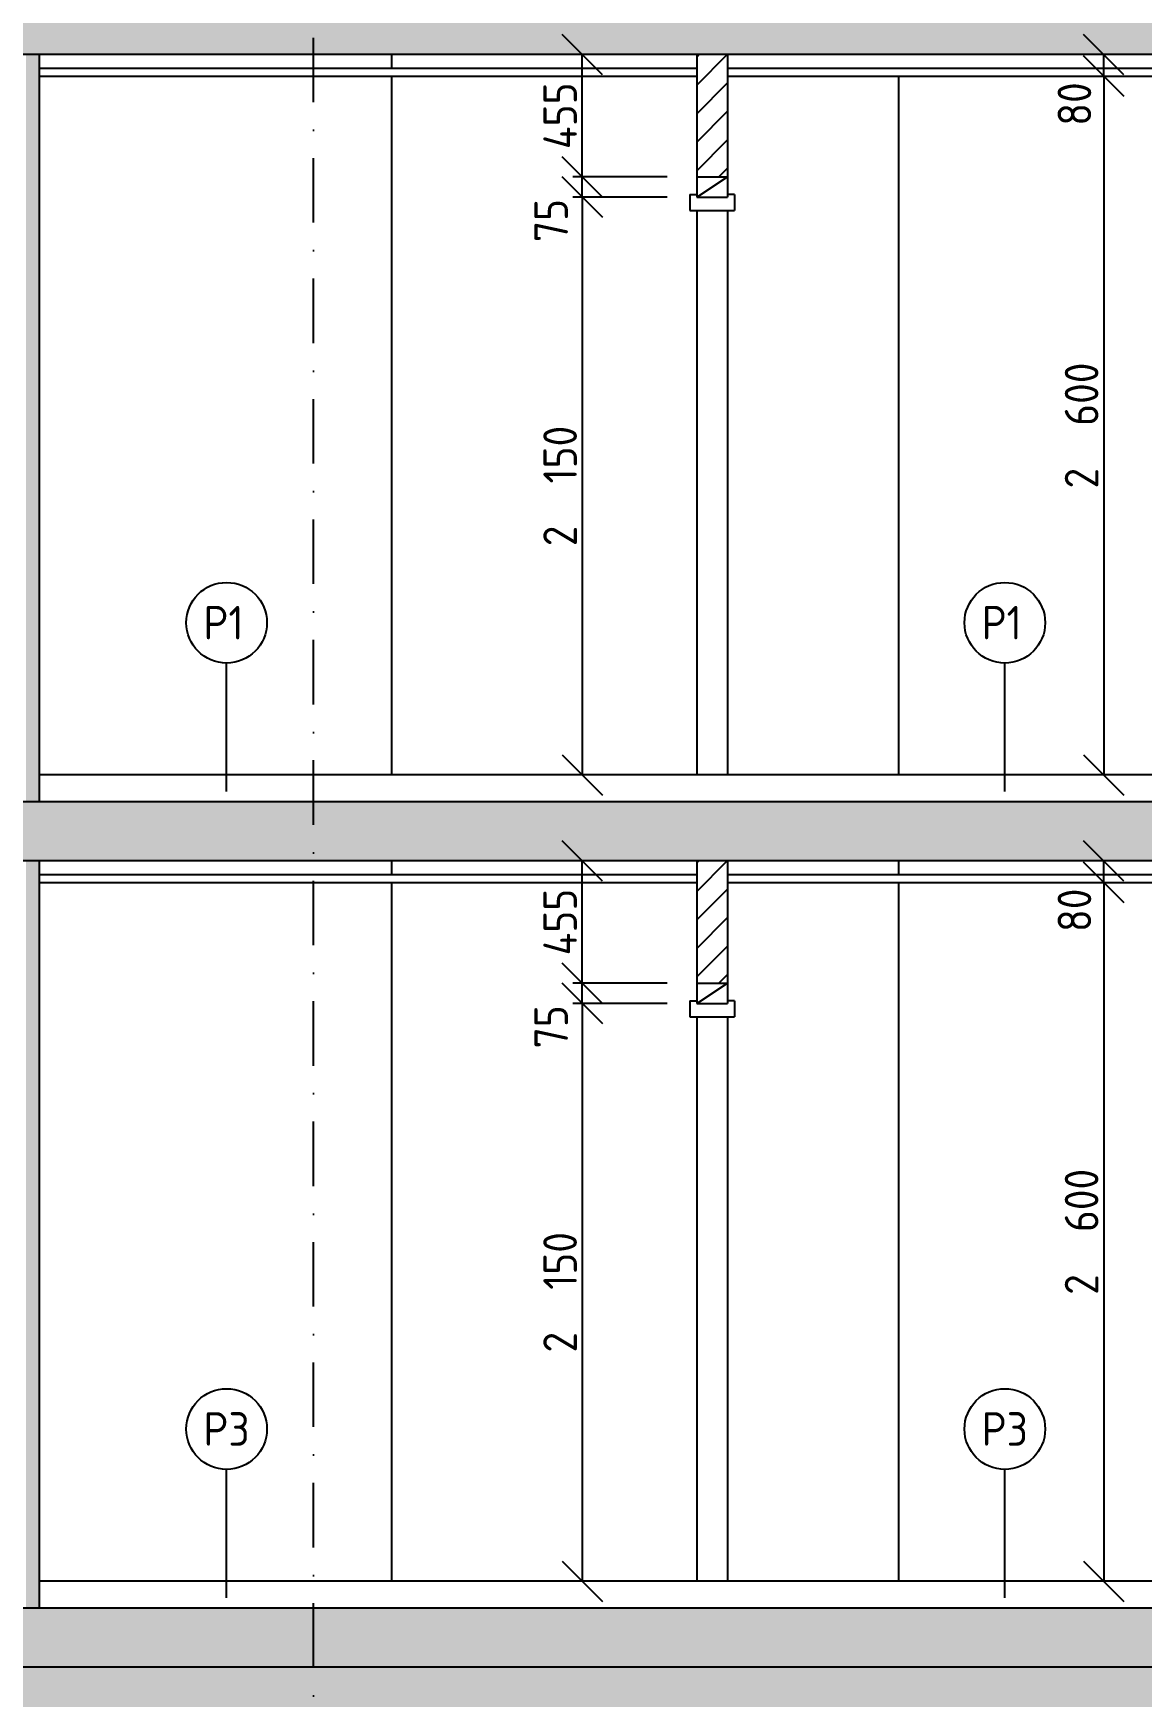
# Model space of a CAD drawing. Extents: x 3792242 to 5145247, y -1546315 to -1031918.
# Drawn here: x 3850485 to 3854608, y -1502190 to -1496001 of the extents above; entities that cross this region are included whole.
import ezdxf

# ---------------------------------------------------------------- set-up
doc = ezdxf.new("R2010")
doc.units = 0
doc.header["$MEASUREMENT"] = 0
doc.linetypes.add('BODKOCIARKOVANA_3', pattern=[5.6, 3, -1.3, 0, -1.3])
doc.layers.get('0').update_dxf_attribs({"linetype": 'CONTINUOUS'})
doc.layers.get('Defpoints').update_dxf_attribs({"color": 61, "linetype": 'CONTINUOUS'})
for name, color, linetype in [('DVERE', 45, 'CONTINUOUS'), ('KÓTY', 4, 'CONTINUOUS'), ('MÚRY', 1, 'CONTINUOUS'), ('OKNÁ', 143, 'CONTINUOUS'), ('osi', 253, 'CONTINUOUS'), ('TENKÁ', 7, 'CONTINUOUS'), ('ŠRAFY', 82, 'CONTINUOUS'), ('šrafy-múry', 8, 'CONTINUOUS')]:
    doc.layers.add(name, color=color, linetype=linetype)
doc.styles.add('STYLE1', font='isocp.shx')
doc.dimstyles.new('STANDARD-50', dxfattribs={"dimtxt": 125, "dimasz": 150, "dimexe": 10, "dimexo": 200, "dimgap": 20, "dimtad": 1, "dimdsep": 46, "dimlunit": 6, "dimtxsty": 'STYLE1', "dimblk1": 'OBLIQUE', "dimblk2": 'OBLIQUE', "dimsah": 1, "dimcen": 2.5, "dimse1": 1, "dimse2": 1, "dimadec": 0, "dimazin": 0, "dimtfac": 1, "dimtmove": 1, "dimatfit": 3, "dimldrblk": 'OBLIQUE', "dimfxl": 1, "dimtolj": 1, "dimtzin": 0, "dimarcsym": 0})

# ---------------------------------------------------------------- blocks, each defined once
blk = doc.blocks.new('_OBLIQUE')
at = {"color": 0, "linetype": 'ByBlock'}
blk.add_line((-0.5, -0.5), (0.5, 0.5), dxfattribs=at)
blk = doc.blocks.new('*D33291')
at = {"layer": 'Defpoints', "color": 0}
for p in [(3854127.2, -1499160.3), (3854127.2, -1501760.3), (3854466.7, -1501760.3)]:
    blk.add_point(p, dxfattribs=at)
at = {"layer": 'KÓTY', "color": 0, "lineweight": -2, "ltscale": 0.25}
blk.add_line((3854466.7, -1499160.3), (3854466.7, -1501760.3), dxfattribs=at)
at = {"layer": 'KÓTY', "color": 0, "linetype": 'ByBlock', "lineweight": -2, "xscale": 150, "yscale": 150, "zscale": 150}
for p, rotation in [((3854466.7, -1499160.3), 90), ((3854466.7, -1501760.3), 270)]:
    blk.add_blockref('_OBLIQUE', p, dxfattribs=dict(at, rotation=rotation))
at = {"layer": 'KÓTY', "color": 0, "insert": (3854384.2, -1500460.3), "char_height": 125, "attachment_point": 5, "rotation": 90, "style": 'STYLE1'}
blk.add_mtext('\\A1;2ﾠ600', dxfattribs=at)
blk = doc.blocks.new('*D33292')
at = {"layer": 'Defpoints', "color": 0}
for p in [(3854466.7, -1499080.3), (3854466.7, -1499080.3), (3854466.7, -1499160.3)]:
    blk.add_point(p, dxfattribs=at)
at = {"layer": 'KÓTY', "color": 0, "lineweight": -2, "ltscale": 0.25}
blk.add_line((3854466.7, -1499160.3), (3854466.7, -1499080.3), dxfattribs=at)
at = {"layer": 'KÓTY', "color": 0, "linetype": 'ByBlock', "lineweight": -2, "xscale": 150, "yscale": 150, "zscale": 150}
for p, rotation in [((3854466.7, -1499080.3), 90), ((3854466.7, -1499160.3), 270)]:
    blk.add_blockref('_OBLIQUE', p, dxfattribs=dict(at, rotation=rotation))
at = {"layer": 'KÓTY', "color": 0, "insert": (3854357.7, -1499264), "char_height": 125, "attachment_point": 5, "rotation": 90, "style": 'STYLE1'}
blk.add_mtext('\\A1;80', dxfattribs=at)
blk = doc.blocks.new('*D33293')
at = {"layer": 'Defpoints', "color": 0}
for p in [(3854127.2, -1496160.3), (3854127.2, -1498760.3), (3854466.7, -1498760.3)]:
    blk.add_point(p, dxfattribs=at)
at = {"layer": 'KÓTY', "color": 0, "lineweight": -2, "ltscale": 0.25}
blk.add_line((3854466.7, -1496160.3), (3854466.7, -1498760.3), dxfattribs=at)
at = {"layer": 'KÓTY', "color": 0, "linetype": 'ByBlock', "lineweight": -2, "xscale": 150, "yscale": 150, "zscale": 150}
for p, rotation in [((3854466.7, -1496160.3), 90), ((3854466.7, -1498760.3), 270)]:
    blk.add_blockref('_OBLIQUE', p, dxfattribs=dict(at, rotation=rotation))
at = {"layer": 'KÓTY', "color": 0, "insert": (3854384.2, -1497460.3), "char_height": 125, "attachment_point": 5, "rotation": 90, "style": 'STYLE1'}
blk.add_mtext('\\A1;2ﾠ600', dxfattribs=at)
blk = doc.blocks.new('*D33294')
at = {"layer": 'Defpoints', "color": 0}
for p in [(3854466.7, -1496080.3), (3854466.7, -1496080.3), (3854466.7, -1496160.3)]:
    blk.add_point(p, dxfattribs=at)
at = {"layer": 'KÓTY', "color": 0, "lineweight": -2, "ltscale": 0.25}
blk.add_line((3854466.7, -1496160.3), (3854466.7, -1496080.3), dxfattribs=at)
at = {"layer": 'KÓTY', "color": 0, "linetype": 'ByBlock', "lineweight": -2, "xscale": 150, "yscale": 150, "zscale": 150}
for p, rotation in [((3854466.7, -1496080.3), 90), ((3854466.7, -1496160.3), 270)]:
    blk.add_blockref('_OBLIQUE', p, dxfattribs=dict(at, rotation=rotation))
at = {"layer": 'KÓTY', "color": 0, "insert": (3854357.7, -1496264), "char_height": 125, "attachment_point": 5, "rotation": 90, "style": 'STYLE1'}
blk.add_mtext('\\A1;80', dxfattribs=at)
blk = doc.blocks.new('*D49173')
at = {"layer": 'Defpoints', "color": 0}
for p in [(3853010.2, -1496610.3), (3852527.2, -1498760.3), (3852952.7, -1498760.3)]:
    blk.add_point(p, dxfattribs=at)
at = {"layer": 'KÓTY', "color": 0, "lineweight": -2, "ltscale": 0.25}
blk.add_line((3852527.2, -1496610.3), (3852527.2, -1498760.3), dxfattribs=at)
at = {"layer": 'KÓTY', "color": 0, "linetype": 'ByBlock', "lineweight": -2, "xscale": 150, "yscale": 150, "zscale": 150}
for p, rotation in [((3852527.2, -1496610.3), 90), ((3852527.2, -1498760.3), 270)]:
    blk.add_blockref('_OBLIQUE', p, dxfattribs=dict(at, rotation=rotation))
at = {"layer": 'KÓTY', "color": 0, "insert": (3852444.7, -1497685.3), "char_height": 125, "attachment_point": 5, "rotation": 90, "style": 'STYLE1'}
blk.add_mtext('\\A1;2ﾠ150', dxfattribs=at)
blk = doc.blocks.new('*D49174')
at = {"layer": 'Defpoints', "color": 0}
for p in [(3852527.2, -1496535.3), (3853010.2, -1496535.3), (3853010.2, -1496610.3)]:
    blk.add_point(p, dxfattribs=at)
at = {"layer": 'KÓTY', "color": 0, "lineweight": -2, "ltscale": 0.25}
blk.add_line((3852527.2, -1496610.3), (3852527.2, -1496535.3), dxfattribs=at)
at = {"layer": 'KÓTY', "color": 0, "linetype": 'ByBlock', "lineweight": -2, "xscale": 150, "yscale": 150, "zscale": 150}
for p, rotation in [((3852527.2, -1496535.3), 90), ((3852527.2, -1496610.3), 270)]:
    blk.add_blockref('_OBLIQUE', p, dxfattribs=dict(at, rotation=rotation))
at = {"layer": 'KÓTY', "color": 0, "insert": (3852411.2, -1496697.5), "char_height": 125, "attachment_point": 5, "rotation": 90, "style": 'STYLE1'}
blk.add_mtext('\\A1;75', dxfattribs=at)
blk = doc.blocks.new('*D49175')
at = {"layer": 'Defpoints', "color": 0}
for p in [(3852527.2, -1496080.3), (3853010.2, -1496080.3), (3853010.2, -1496535.3)]:
    blk.add_point(p, dxfattribs=at)
at = {"layer": 'KÓTY', "color": 0, "lineweight": -2, "ltscale": 0.25}
blk.add_line((3852527.2, -1496535.3), (3852527.2, -1496080.3), dxfattribs=at)
at = {"layer": 'KÓTY', "color": 0, "linetype": 'ByBlock', "lineweight": -2, "xscale": 150, "yscale": 150, "zscale": 150}
for p, rotation in [((3852527.2, -1496080.3), 90), ((3852527.2, -1496535.3), 270)]:
    blk.add_blockref('_OBLIQUE', p, dxfattribs=dict(at, rotation=rotation))
at = {"layer": 'KÓTY', "color": 0, "insert": (3852444.7, -1496307.8), "char_height": 125, "attachment_point": 5, "rotation": 90, "style": 'STYLE1'}
blk.add_mtext('\\A1;455', dxfattribs=at)
blk = doc.blocks.new('*D49176')
at = {"layer": 'Defpoints', "color": 0}
for p in [(3853010.2, -1499610.3), (3852527.2, -1501760.3), (3852952.7, -1501760.3)]:
    blk.add_point(p, dxfattribs=at)
at = {"layer": 'KÓTY', "color": 0, "lineweight": -2, "ltscale": 0.25}
blk.add_line((3852527.2, -1499610.3), (3852527.2, -1501760.3), dxfattribs=at)
at = {"layer": 'KÓTY', "color": 0, "linetype": 'ByBlock', "lineweight": -2, "xscale": 150, "yscale": 150, "zscale": 150}
for p, rotation in [((3852527.2, -1499610.3), 90), ((3852527.2, -1501760.3), 270)]:
    blk.add_blockref('_OBLIQUE', p, dxfattribs=dict(at, rotation=rotation))
at = {"layer": 'KÓTY', "color": 0, "insert": (3852444.7, -1500685.3), "char_height": 125, "attachment_point": 5, "rotation": 90, "style": 'STYLE1'}
blk.add_mtext('\\A1;2ﾠ150', dxfattribs=at)
blk = doc.blocks.new('*D49177')
at = {"layer": 'Defpoints', "color": 0}
for p in [(3852527.2, -1499535.3), (3853010.2, -1499535.3), (3853010.2, -1499610.3)]:
    blk.add_point(p, dxfattribs=at)
at = {"layer": 'KÓTY', "color": 0, "lineweight": -2, "ltscale": 0.25}
blk.add_line((3852527.2, -1499610.3), (3852527.2, -1499535.3), dxfattribs=at)
at = {"layer": 'KÓTY', "color": 0, "linetype": 'ByBlock', "lineweight": -2, "xscale": 150, "yscale": 150, "zscale": 150}
for p, rotation in [((3852527.2, -1499535.3), 90), ((3852527.2, -1499610.3), 270)]:
    blk.add_blockref('_OBLIQUE', p, dxfattribs=dict(at, rotation=rotation))
at = {"layer": 'KÓTY', "color": 0, "insert": (3852411.2, -1499697.5), "char_height": 125, "attachment_point": 5, "rotation": 90, "style": 'STYLE1'}
blk.add_mtext('\\A1;75', dxfattribs=at)
blk = doc.blocks.new('*D49178')
at = {"layer": 'Defpoints', "color": 0}
for p in [(3852527.2, -1499080.3), (3853010.2, -1499080.3), (3853010.2, -1499535.3)]:
    blk.add_point(p, dxfattribs=at)
at = {"layer": 'KÓTY', "color": 0, "lineweight": -2, "ltscale": 0.25}
blk.add_line((3852527.2, -1499535.3), (3852527.2, -1499080.3), dxfattribs=at)
at = {"layer": 'KÓTY', "color": 0, "linetype": 'ByBlock', "lineweight": -2, "xscale": 150, "yscale": 150, "zscale": 150}
for p, rotation in [((3852527.2, -1499080.3), 90), ((3852527.2, -1499535.3), 270)]:
    blk.add_blockref('_OBLIQUE', p, dxfattribs=dict(at, rotation=rotation))
at = {"layer": 'KÓTY', "color": 0, "insert": (3852444.7, -1499307.8), "char_height": 125, "attachment_point": 5, "rotation": 90, "style": 'STYLE1'}
blk.add_mtext('\\A1;455', dxfattribs=at)

msp = doc.modelspace()

# ---------------------------------------------------------------- hatches: boundary and pattern name
at = {"layer": 'ŠRAFY'}
h = msp.add_hatch(dxfattribs=at)
h.set_pattern_fill('DOTS', color=256, scale=250, angle=90)
h.set_pattern_definition([(90, (-90771.307, 30883.5), (-15.625, 7.8125), [0, -15.625])])
h.paths.add_polyline_path([(3850457.693, -1498860.27), (3850457.693, -1496080.27), (3850507.693, -1496080.27), (3850507.693, -1498760.27), (3850507.693, -1498860.27)])
at = {"layer": 'ŠRAFY', "ltscale": 0.25}
h = msp.add_hatch(dxfattribs=at)
h.set_pattern_fill('ANSI31', color=256, scale=600, style=0)
h.set_pattern_definition([(45, (-465210.81, 4000), (-53.0330086, 53.0330086), [])])
h.paths.add_polyline_path([(3853067.693, -1496535.27), (3853067.693, -1496080.27), (3852952.693, -1496080.27), (3852952.693, -1496535.27)])
at = {"layer": 'ŠRAFY'}
h = msp.add_hatch(dxfattribs=at)
h.set_pattern_fill('DOTS', color=256, scale=250, angle=90)
h.set_pattern_definition([(90, (-90771.307, 27883.5), (-15.625, 7.8125), [0, -15.625])])
h.paths.add_polyline_path([(3850457.693, -1501860.27), (3850457.693, -1499080.27), (3850507.693, -1499080.27), (3850507.693, -1501760.27), (3850507.693, -1501860.27)])
at = {"layer": 'ŠRAFY', "ltscale": 0.25}
h = msp.add_hatch(dxfattribs=at)
h.set_pattern_fill('ANSI31', color=256, scale=600, style=0)
h.set_pattern_definition([(45, (-465210.81, 1000), (-53.0330086, 53.0330086), [])])
h.paths.add_polyline_path([(3853067.693, -1499535.27), (3853067.693, -1499080.27), (3852952.693, -1499080.27), (3852952.693, -1499535.27)])
at = {"layer": 'ŠRAFY'}
h = msp.add_hatch(dxfattribs=at)
h.set_pattern_fill('HEX', color=256, scale=250)
h.set_pattern_definition([(0, (-647086.31, 9760.27), (0, 54.12658774), [31.25, -62.5]), (120, (-647086.31, 9760.27), (-46.875, -27.06329387), [31.25, -62.5]), (60, (-647055.06, 9760.27), (-46.875, 27.06329387), [31.25, -62.5])])
h.paths.add_polyline_path([(3843162.693, -1502680.27), (3843162.693, -1502280.27), (3855942.693, -1502280.27), (3855942.693, -1502680.27), (3856142.693, -1502680.27), (3856142.693, -1502080.27), (3842962.693, -1502080.27), (3842962.693, -1502680.27)])
at = {"layer": 'šrafy-múry'}
h = msp.add_hatch(dxfattribs=at)
h.set_pattern_fill('ANSI36', color=253, scale=800)
h.set_pattern_definition([(45, (-93322.31, 7000), (53.0330086, 194.4543648), [250, -50, 0, -50])])
h.paths.add_polyline_path([(3856352.693, -1496330.27), (3856352.693, -1495860.27), (3842752.693, -1495860.27), (3842752.693, -1496330.27), (3843092.693, -1496330.27), (3843092.693, -1496080.27), (3850342.693, -1496080.27), (3850507.693, -1496080.27), (3852952.693, -1496080.27), (3853067.693, -1496080.27), (3856012.693, -1496080.27), (3856012.693, -1496330.27)])
h = msp.add_hatch(dxfattribs=at)
h.set_pattern_fill('ANSI36', color=253, scale=800)
h.set_pattern_definition([(45, (-93322.31, 4000), (53.0330086, 194.4543648), [250, -50, 0, -50])])
h.paths.add_polyline_path([(3843092.693, -1499330.27), (3843092.693, -1499080.27), (3850342.693, -1499080.27), (3850457.693, -1499080.27), (3850507.693, -1499080.27), (3852952.693, -1499080.27), (3853067.693, -1499080.27), (3856012.693, -1499080.27), (3856012.693, -1499330.27), (3856352.693, -1499330.27), (3856352.693, -1498860.27), (3856012.693, -1498860.27), (3850507.693, -1498860.27), (3850457.693, -1498860.27), (3850342.693, -1498860.27), (3843092.693, -1498860.27), (3842752.693, -1498860.27), (3842752.693, -1499330.27)])
h = msp.add_hatch(dxfattribs=at)
h.set_pattern_fill('ANSI36', color=253, scale=800, angle=360)
h.set_pattern_definition([(45, (42813.19, 7000), (53.0330086, 194.4543648), [250, -50, 0, -50])])
h.paths.add_polyline_path([(3848067.693, -1501860.27), (3846367.693, -1501860.27), (3846252.693, -1501860.27), (3843092.693, -1501860.27), (3842762.693, -1501860.27), (3842762.693, -1502080.27), (3842962.693, -1502080.27), (3856142.693, -1502080.27), (3856342.693, -1502080.27), (3856342.693, -1501860.27), (3848182.693, -1501860.27)])

# ---------------------------------------------------------------- linework, layer by layer
at = {"layer": 'DVERE', "ltscale": 0.25}
for p, q in [((3852927.693, -1496600.27), (3852927.693, -1496660.27)), ((3852927.693, -1496600.27), (3852952.693, -1496600.27)), ((3853092.693, -1496600.27), (3853067.693, -1496600.27)), ((3853092.693, -1496600.27), (3853092.693, -1496660.27)), ((3852927.693, -1496660.27), (3853092.693, -1496660.27)), ((3852952.693, -1496660.27), (3852952.693, -1498760.27)), ((3853067.693, -1496660.27), (3853067.693, -1498760.27)), ((3852927.693, -1499600.27), (3852927.693, -1499660.27)), ((3852927.693, -1499600.27), (3852952.693, -1499600.27)), ((3853092.693, -1499600.27), (3853067.693, -1499600.27)), ((3853092.693, -1499600.27), (3853092.693, -1499660.27)), ((3852927.693, -1499660.27), (3853092.693, -1499660.27)), ((3852952.693, -1499660.27), (3852952.693, -1501760.27)), ((3853067.693, -1499660.27), (3853067.693, -1501760.27))]:
    msp.add_line(p, q, dxfattribs=at)
at = {"layer": 'KÓTY', "ltscale": 0.25}
for p, q in [((3852842.596, -1496535.27), (3852492.596, -1496535.27)), ((3852842.596, -1496610.27), (3852492.596, -1496610.27)), ((3852842.596, -1499535.27), (3852492.596, -1499535.27)), ((3852842.596, -1499610.27), (3852492.596, -1499610.27))]:
    msp.add_line(p, q, dxfattribs=at)
at = {"layer": 'MÚRY'}
for p, q in [((3852952.693, -1496080.27), (3850507.693, -1496080.27)), ((3850507.693, -1496080.27), (3850507.693, -1498760.27)), ((3852952.693, -1496080.27), (3852952.693, -1496610.27)), ((3856012.693, -1496080.27), (3853067.693, -1496080.27)), ((3853067.693, -1496080.27), (3853067.693, -1496610.27)), ((3856012.693, -1498760.27), (3850507.693, -1498760.27)), ((3852952.693, -1499080.27), (3850507.693, -1499080.27)), ((3850507.693, -1499080.27), (3850507.693, -1501760.27)), ((3852952.693, -1499080.27), (3852952.693, -1499610.27)), ((3856012.693, -1499080.27), (3853067.693, -1499080.27)), ((3853067.693, -1499080.27), (3853067.693, -1499610.27)), ((3856012.693, -1501760.27), (3850507.693, -1501760.27))]:
    msp.add_line(p, q, dxfattribs=at)
at = {"layer": 'MÚRY', "ltscale": 0.25}
for p, q in [((3852952.693, -1496610.27), (3853067.693, -1496610.27)), ((3852952.693, -1499610.27), (3853067.693, -1499610.27))]:
    msp.add_line(p, q, dxfattribs=at)
at = {"layer": 'OKNÁ', "ltscale": 0.25}
for p, q in [((3851204.274, -1498821.838), (3851204.274, -1498344.162)), ((3854098.774, -1498821.838), (3854098.774, -1498344.162)), ((3851204.274, -1501821.838), (3851204.274, -1501344.162)), ((3854098.774, -1501821.838), (3854098.774, -1501344.162))]:
    msp.add_line(p, q, dxfattribs=at)
for centre in [(3851204.274, -1498194.162), (3854098.774, -1498194.162), (3851204.274, -1501194.162), (3854098.774, -1501194.162)]:
    msp.add_circle(centre, 150, dxfattribs=at)
at = {"layer": 'osi', "linetype": 'BODKOCIARKOVANA_3', "ltscale": 80}
msp.add_line((3851527.693, -1508356), (3851527.693, -1485946), dxfattribs=at)
at = {"layer": 'TENKÁ'}
for p, q in [((3850507.693, -1496080.27), (3850342.693, -1496080.27)), ((3851817.693, -1496080.27), (3851817.693, -1496130.27)), ((3853067.693, -1496080.27), (3852952.693, -1496080.27)), ((3850507.693, -1496130.27), (3852952.693, -1496130.27)), ((3853067.693, -1496130.27), (3856012.693, -1496130.27)), ((3850507.693, -1496160.27), (3852952.693, -1496160.27)), ((3851817.693, -1496160.27), (3851817.693, -1498760.27)), ((3853067.693, -1496160.27), (3856012.693, -1496160.27)), ((3853702.693, -1496160.27), (3853702.693, -1498760.27)), ((3852952.693, -1496610.27), (3853067.693, -1496535.27)), ((3850507.693, -1498760.27), (3850507.693, -1498860.27)), ((3856392.693, -1498860.27), (3842712.693, -1498860.27)), ((3850507.693, -1499080.27), (3850342.693, -1499080.27)), ((3851817.693, -1499080.27), (3851817.693, -1499130.27)), ((3853067.693, -1499080.27), (3852952.693, -1499080.27)), ((3853702.693, -1499080.27), (3853702.693, -1499130.27)), ((3850507.693, -1499130.27), (3852952.693, -1499130.27)), ((3850507.693, -1499160.27), (3852952.693, -1499160.27)), ((3851817.693, -1499160.27), (3851817.693, -1501760.27)), ((3853067.693, -1499130.27), (3856012.693, -1499130.27)), ((3853067.693, -1499160.27), (3856012.693, -1499160.27)), ((3853702.693, -1499160.27), (3853702.693, -1501760.27)), ((3852952.693, -1499610.27), (3853067.693, -1499535.27)), ((3850507.693, -1501760.27), (3850507.693, -1501860.27)), ((3856392.693, -1501860.27), (3842712.693, -1501860.27)), ((3856392.693, -1502080.27), (3842712.693, -1502080.27))]:
    msp.add_line(p, q, dxfattribs=at)
at = {"layer": 'TENKÁ', "ltscale": 0.25}
for p, q in [((3852952.693, -1496535.27), (3853067.693, -1496535.27)), ((3852952.693, -1499535.27), (3853067.693, -1499535.27))]:
    msp.add_line(p, q, dxfattribs=at)

# ---------------------------------------------------------------- texts
at = {"layer": 'TENKÁ', "ltscale": 0.25, "style": 'STYLE1'}
for s, p in [('P1', (3851118.469, -1498256.34)), ('P1', (3854012.969, -1498256.34)), ('P3', (3851118.469, -1501256.34)), ('P3', (3854012.969, -1501256.34))]:
    msp.add_text(s, height=125, dxfattribs=at).set_placement(p)

# ---------------------------------------------------------------- dimensions: what is measured, and where the dimension line sits
at = {"layer": 'KÓTY', "ltscale": 0.25}
for base, p1, p2, picture, middle in [((3852527.193, -1496080.27), (3853010.193, -1496535.27), (3853010.193, -1496080.27), '*D49175', (3852444.693, -1496307.77)), ((3854466.693, -1498760.27), (3854127.193, -1496160.27), (3854127.193, -1498760.27), '*D33293', (3854384.15, -1497460.27)), ((3852527.193, -1498760.27), (3853010.193, -1496610.27), (3852952.693, -1498760.27), '*D49173', (3852444.65, -1497685.27)), ((3852527.193, -1499080.27), (3853010.193, -1499535.27), (3853010.193, -1499080.27), '*D49178', (3852444.693, -1499307.77)), ((3854466.693, -1501760.27), (3854127.193, -1499160.27), (3854127.193, -1501760.27), '*D33291', (3854384.15, -1500460.27)), ((3852527.193, -1501760.27), (3853010.193, -1499610.27), (3852952.693, -1501760.27), '*D49176', (3852444.65, -1500685.27))]:
    dim = msp.add_linear_dim(base=base, p1=p1, p2=p2, angle=90, dimstyle='STANDARD-50', override={"dimtxsty": 'STYLE1', "dimldrblk": 'OBLIQUE'}, dxfattribs=at)
    dim.commit()
    dim.dimension.update_dxf_attribs({"geometry": picture, "text_midpoint": middle})
for base, p1, p2, picture, middle in [((3854466.693, -1496080.27), (3854466.693, -1496160.27), (3854466.693, -1496080.27), '*D33294', (3854440.193, -1496264)), ((3852527.193, -1496535.27), (3853010.193, -1496610.27), (3853010.193, -1496535.27), '*D49174', (3852493.693, -1496697.5)), ((3854466.693, -1499080.27), (3854466.693, -1499160.27), (3854466.693, -1499080.27), '*D33292', (3854440.193, -1499264)), ((3852527.193, -1499535.27), (3853010.193, -1499610.27), (3853010.193, -1499535.27), '*D49177', (3852493.693, -1499697.5))]:
    dim = msp.add_linear_dim(base=base, p1=p1, p2=p2, angle=90, dimstyle='STANDARD-50', override={"dimtxsty": 'STYLE1', "dimldrblk": 'OBLIQUE'}, dxfattribs=at)
    dim.commit()
    dim.dimension.update_dxf_attribs({"geometry": picture, "text_midpoint": middle, "dimtype": 160})

doc.saveas('drawing.dxf')
